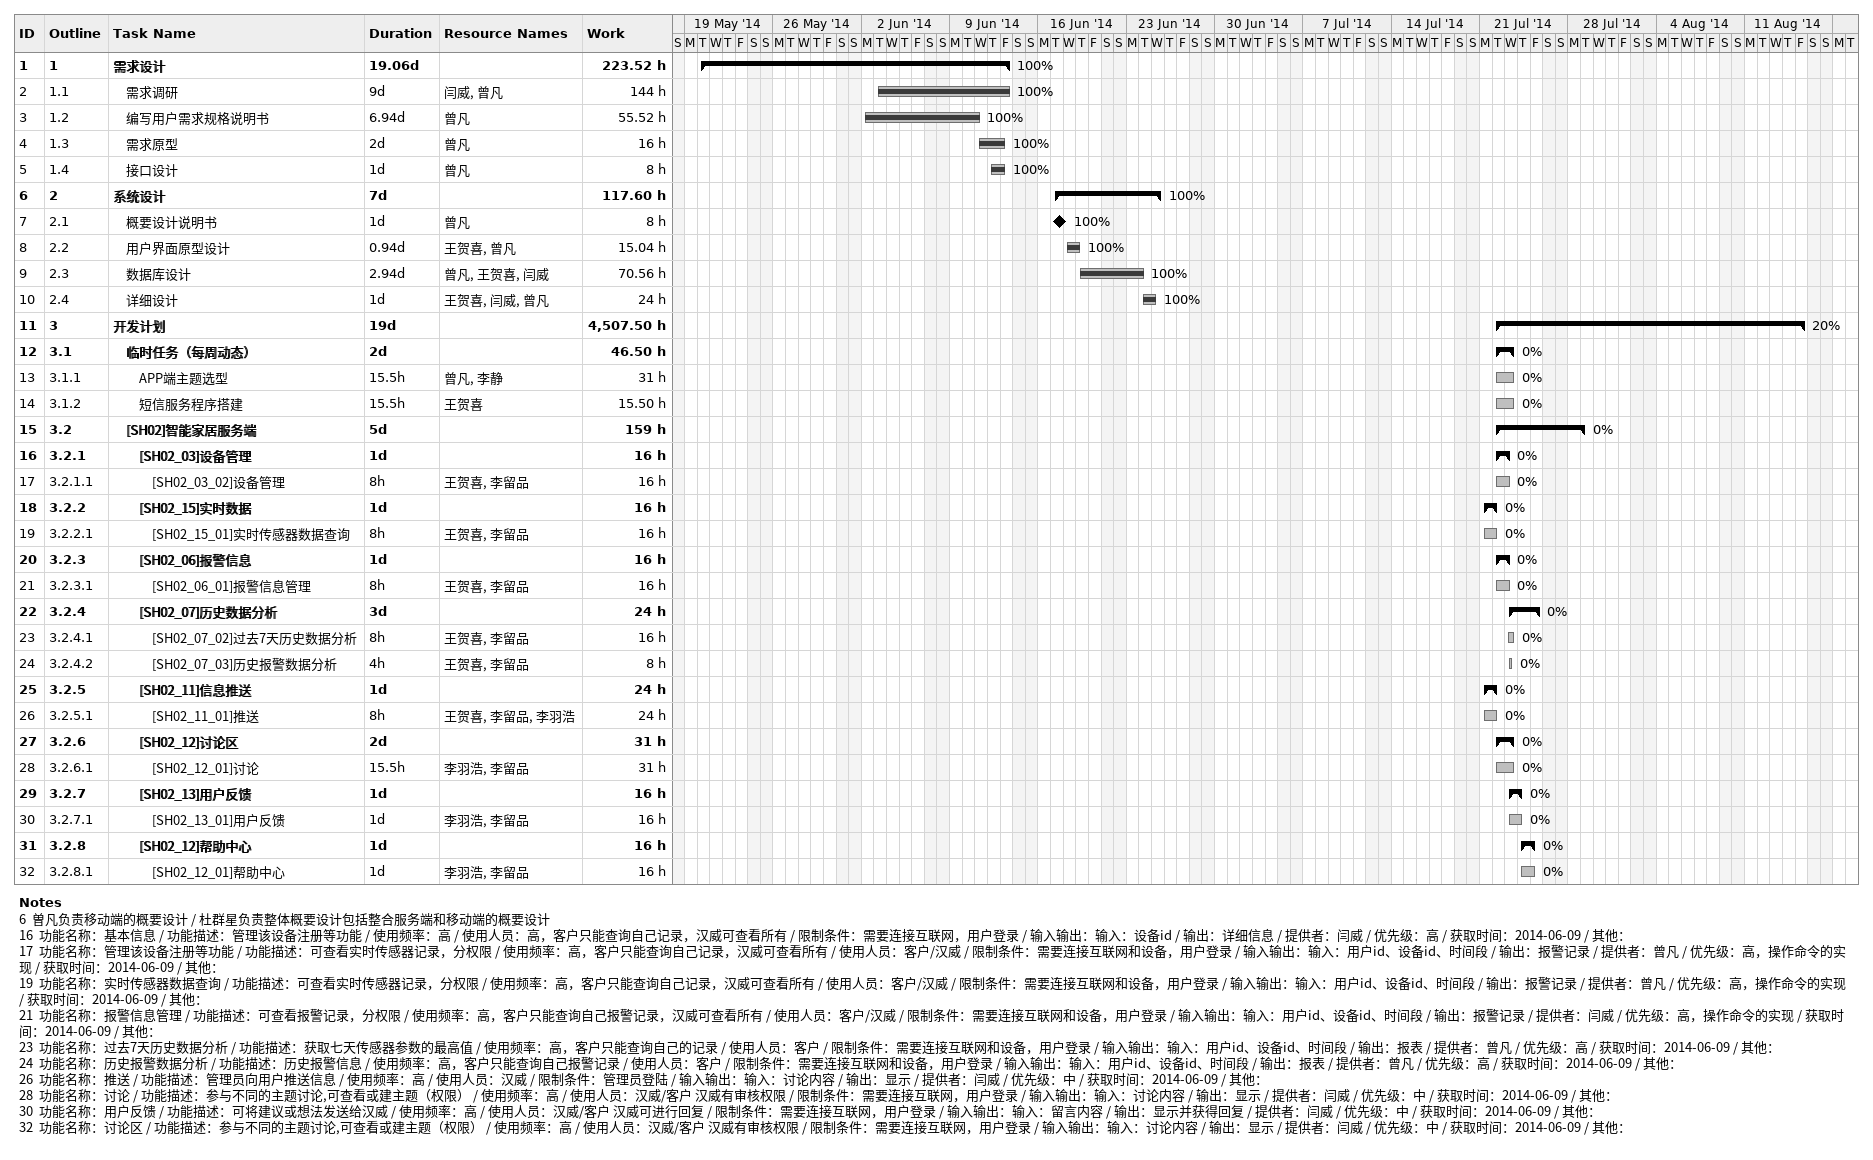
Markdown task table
| ID | WBS | Task | Duration | Start | Finish | Resources | % complete | Work (h) |
|---|---|---|---|---|---|---|---|---|
| 1 | 1 | **需求设计** | 19.06d | 2014-05-20 | 2014-06-13 |  | 100 | 223.52 |
| 2 | 1.1 | 需求调研 | 9d | 2014-06-03 | 2014-06-13 | 闫威, 曾凡 | 100 | 144 |
| 3 | 1.2 | 编写用户需求规格说明书 | 6.94d | 2014-06-02 | 2014-06-11 | 曾凡 | 100 | 55.52 |
| 4 | 1.3 | 需求原型 | 2d | 2014-06-11 | 2014-06-13 | 曾凡 | 100 | 16 |
| 5 | 1.4 | 接口设计 | 1d | 2014-06-12 | 2014-06-13 | 曾凡 | 100 | 8 |
| 6 | 2 | **系统设计** | 7d | 2014-06-17 | 2014-06-25 |  | 100 | 117.60 |
| 7 | 2.1 | 概要设计说明书 | 1d | 2014-06-17 | 2014-06-17 | 曾凡 | 100 | 8 |
| 8 | 2.2 | 用户界面原型设计 | 0.94d | 2014-06-18 | 2014-06-19 | 王贺喜, 曾凡 | 100 | 15.04 |
| 9 | 2.3 | 数据库设计 | 2.94d | 2014-06-19 | 2014-06-24 | 曾凡, 王贺喜, 闫威 | 100 | 70.56 |
| 10 | 2.4 | 详细设计 | 1d | 2014-06-24 | 2014-06-25 | 王贺喜, 闫威, 曾凡 | 100 | 24 |
| 11 | 3 | **开发计划** | 19d | 2014-07-22 | 2014-08-15 |  | 20 | 4507.50 |
| 12 | 3.1 | **临时任务（每周动态）** | 2d | 2014-07-22 | 2014-07-23 |  | 0 | 46.50 |
| 13 | 3.1.1 | APP端主题选型 | 15.5h | 2014-07-22 | 2014-07-23 | 曾凡, 李静 | 0 | 31 |
| 14 | 3.1.2 | 短信服务程序搭建 | 15.5h | 2014-07-22 | 2014-07-23 | 王贺喜 | 0 | 15.50 |
| 15 | 3.2 | **[SH02]智能家居服务端** | 5d | 2014-07-22 | 2014-07-29 |  | 0 | 159 |
| 16 | 3.2.1 | **[SH02_03]设备管理** | 1d | 2014-07-22 | 2014-07-23 |  | 0 | 16 |
| 17 | 3.2.1.1 | [SH02_03_02]设备管理 | 8h | 2014-07-22 | 2014-07-23 | 王贺喜, 李留品 | 0 | 16 |
| 18 | 3.2.2 | **[SH02_15]实时数据** | 1d | 2014-07-21 | 2014-07-22 |  | 0 | 16 |
| 19 | 3.2.2.1 | [SH02_15_01]实时传感器数据查询 | 8h | 2014-07-21 | 2014-07-22 | 王贺喜, 李留品 | 0 | 16 |
| 20 | 3.2.3 | **[SH02_06]报警信息** | 1d | 2014-07-22 | 2014-07-23 |  | 0 | 16 |
| 21 | 3.2.3.1 | [SH02_06_01]报警信息管理 | 8h | 2014-07-22 | 2014-07-23 | 王贺喜, 李留品 | 0 | 16 |
| 22 | 3.2.4 | **[SH02_07]历史数据分析** | 3d | 2014-07-23 | 2014-07-25 |  | 0 | 24 |
| 23 | 3.2.4.1 | [SH02_07_02]过去7天历史数据分析 | 8h | 2014-07-23 | 2014-07-23 | 王贺喜, 李留品 | 0 | 16 |
| 24 | 3.2.4.2 | [SH02_07_03]历史报警数据分析 | 4h | 2014-07-23 | 2014-07-23 | 王贺喜, 李留品 | 0 | 8 |
| 25 | 3.2.5 | **[SH02_11]信息推送** | 1d | 2014-07-21 | 2014-07-22 |  | 0 | 24 |
| 26 | 3.2.5.1 | [SH02_11_01]推送 | 8h | 2014-07-21 | 2014-07-22 | 王贺喜, 李留品, 李羽浩 | 0 | 24 |
| 27 | 3.2.6 | **[SH02_12]讨论区** | 2d | 2014-07-22 | 2014-07-23 |  | 0 | 31 |
| 28 | 3.2.6.1 | [SH02_12_01]讨论 | 15.5h | 2014-07-22 | 2014-07-23 | 李羽浩, 李留品 | 0 | 31 |
| 29 | 3.2.7 | **[SH02_13]用户反馈** | 1d | 2014-07-23 | 2014-07-24 |  | 0 | 16 |
| 30 | 3.2.7.1 | [SH02_13_01]用户反馈 | 1d | 2014-07-23 | 2014-07-24 | 李羽浩, 李留品 | 0 | 16 |
| 31 | 3.2.8 | **[SH02_12]帮助中心** | 1d | 2014-07-24 | 2014-07-25 |  | 0 | 16 |
| 32 | 3.2.8.1 | [SH02_12_01]帮助中心 | 1d | 2014-07-24 | 2014-07-25 | 李羽浩, 李留品 | 0 | 16 |

Notes
- 6: 曽凡负责移动端的概要设计 / 杜群星负责整体概要设计包括整合服务端和移动端的概要设计
- 16: 功能名称：基本信息 / 功能描述：管理该设备注册等功能 / 使用频率：高 / 使用人员：高，客户只能查询自己记录，汉威可查看所有 / 限制条件：需要连接互联网，用户登录 / 输入输出：输入：设备id / 输出：详细信息 / 提供者：闫威 / 优先级：高 / 获取时间：2014-06-09 / 其他：
- 17: 功能名称：管理该设备注册等功能 / 功能描述：可查看实时传感器记录，分权限 / 使用频率：高，客户只能查询自己记录，汉威可查看所有 / 使用人员：客户/汉威 / 限制条件：需要连接互联网和设备，用户登录 / 输入输出：输入：用户id、设备id、时间段 / 输出：报警记录 / 提供者：曾凡 / 优先级：高，操作命令的实现 / 获取时间：2014-06-09 / 其他：
- 19: 功能名称：实时传感器数据查询 / 功能描述：可查看实时传感器记录，分权限 / 使用频率：高，客户只能查询自己记录，汉威可查看所有 / 使用人员：客户/汉威 / 限制条件：需要连接互联网和设备，用户登录 / 输入输出：输入：用户id、设备id、时间段 / 输出：报警记录 / 提供者：曾凡 / 优先级：高，操作命令的实现 / 获取时间：2014-06-09 / 其他：
- 21: 功能名称：报警信息管理 / 功能描述：可查看报警记录，分权限 / 使用频率：高，客户只能查询自己报警记录，汉威可查看所有 / 使用人员：客户/汉威 / 限制条件：需要连接互联网和设备，用户登录 / 输入输出：输入：用户id、设备id、时间段 / 输出：报警记录 / 提供者：闫威 / 优先级：高，操作命令的实现 / 获取时间：2014-06-09 / 其他：
- 23: 功能名称：过去7天历史数据分析 / 功能描述：获取七天传感器参数的最高值 / 使用频率：高，客户只能查询自己的记录 / 使用人员：客户 / 限制条件：需要连接互联网和设备，用户登录 / 输入输出：输入：用户id、设备id、时间段 / 输出：报表 / 提供者：曾凡 / 优先级：高 / 获取时间：2014-06-09 / 其他：
- 24: 功能名称：历史报警数据分析 / 功能描述：历史报警信息 / 使用频率：高，客户只能查询自己报警记录 / 使用人员：客户 / 限制条件：需要连接互联网和设备，用户登录 / 输入输出：输入：用户id、设备id、时间段 / 输出：报表 / 提供者：曾凡 / 优先级：高 / 获取时间：2014-06-09 / 其他：
- 26: 功能名称：推送 / 功能描述：管理员向用户推送信息 / 使用频率：高 / 使用人员：汉威 / 限制条件：管理员登陆 / 输入输出：输入：讨论内容 / 输出：显示 / 提供者：闫威 / 优先级：中 / 获取时间：2014-06-09 / 其他：
- 28: 功能名称：讨论 / 功能描述：参与不同的主题讨论,可查看或建主题（权限） / 使用频率：高 / 使用人员：汉威/客户 汉威有审核权限 / 限制条件：需要连接互联网，用户登录 / 输入输出：输入：讨论内容 / 输出：显示 / 提供者：闫威 / 优先级：中 / 获取时间：2014-06-09 / 其他：
- 30: 功能名称：用户反馈 / 功能描述：可将建议或想法发送给汉威 / 使用频率：高 / 使用人员：汉威/客户 汉威可进行回复 / 限制条件：需要连接互联网，用户登录 / 输入输出：输入：留言内容 / 输出：显示并获得回复 / 提供者：闫威 / 优先级：中 / 获取时间：2014-06-09 / 其他：
- 32: 功能名称：讨论区 / 功能描述：参与不同的主题讨论,可查看或建主题（权限） / 使用频率：高 / 使用人员：汉威/客户 汉威有审核权限 / 限制条件：需要连接互联网，用户登录 / 输入输出：输入：讨论内容 / 输出：显示 / 提供者：闫威 / 优先级：中 / 获取时间：2014-06-09 / 其他：
